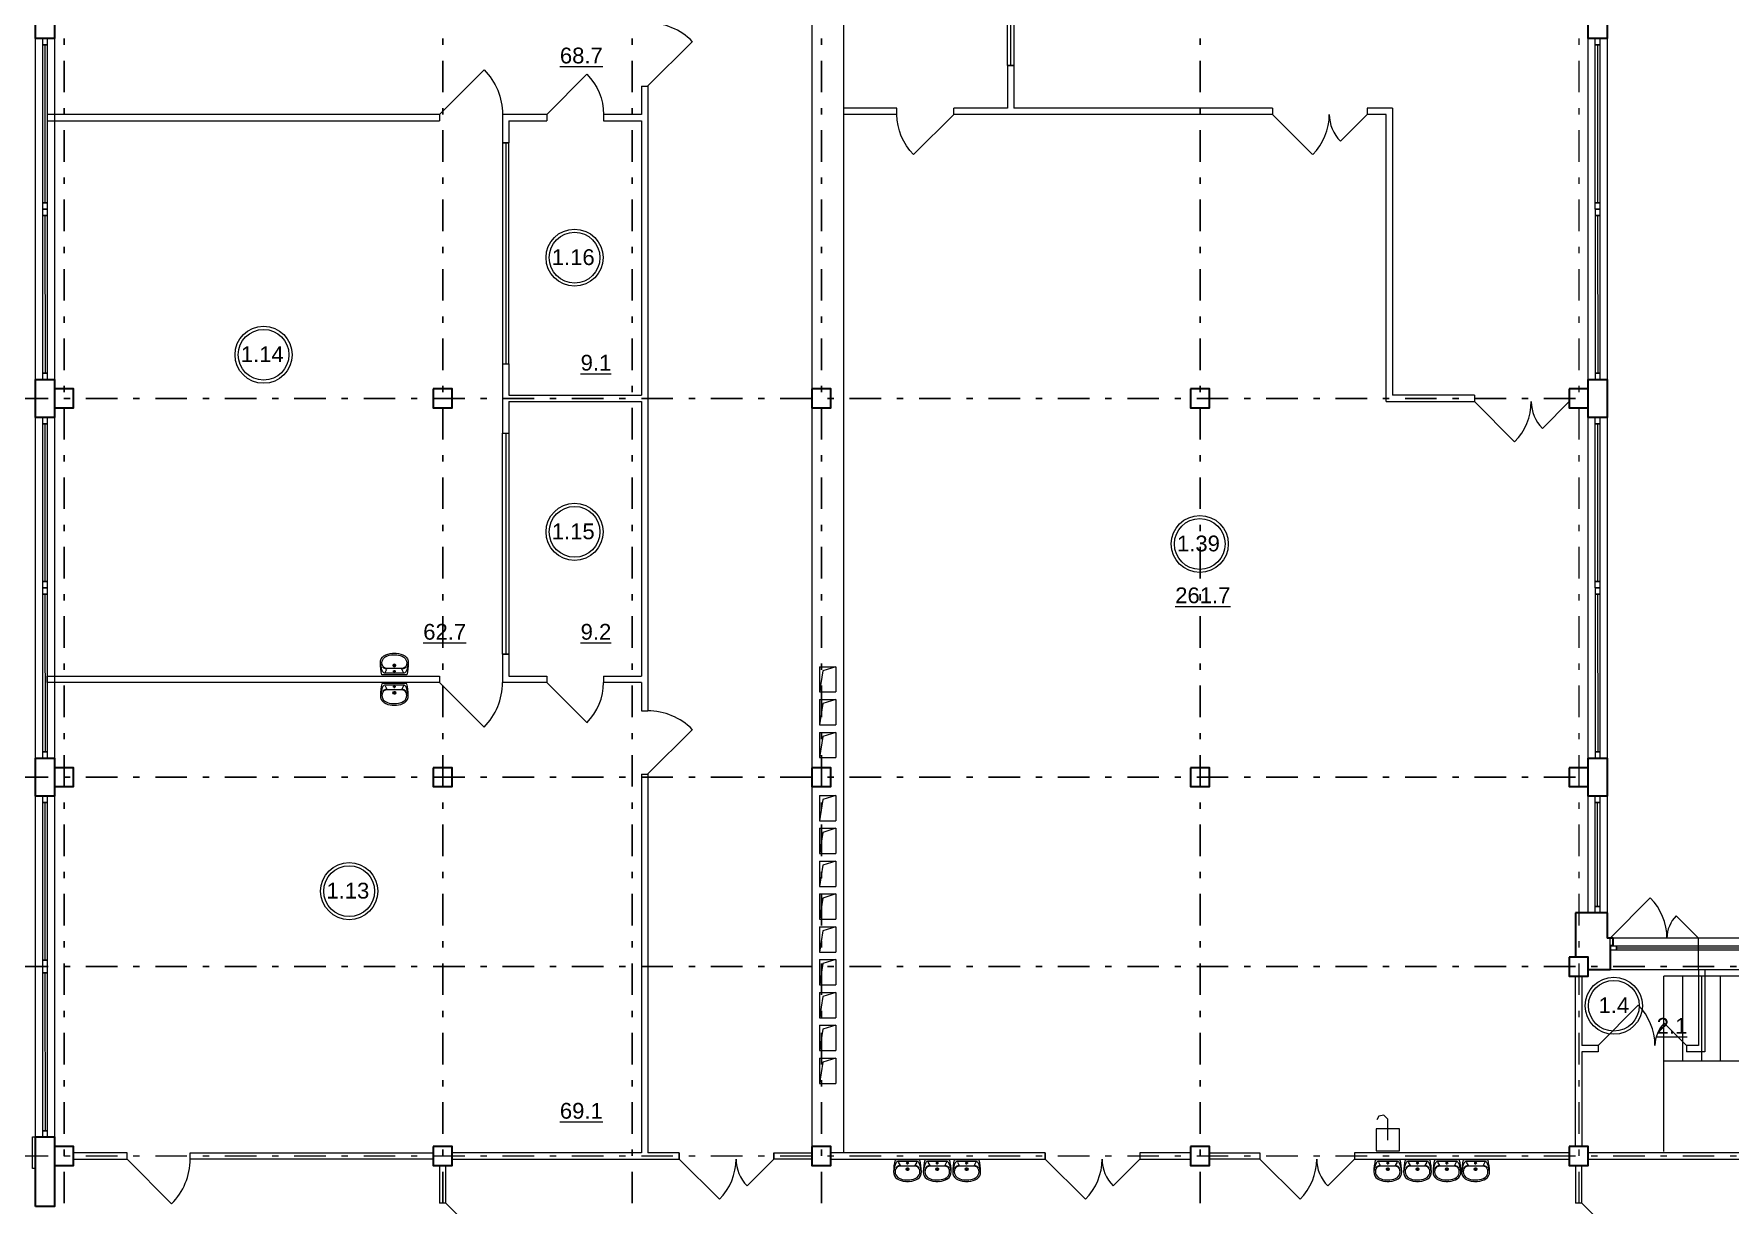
# Model space of a CAD drawing. Header units: metres. Extents: x -306 to 273, y -329 to 512.
# Drawn here: x -4.31 to 22.56, y 311.23 to 329.78 of the extents above; entities that cross this region are included whole.
import ezdxf
from ezdxf.enums import TextEntityAlignment as Align

# ---------------------------------------------------------------- set-up
doc = ezdxf.new("R2010")
doc.units = ezdxf.units.M
doc.header["$MEASUREMENT"] = 0
doc.linetypes.add('( Dashdot )', pattern=[1.001, 0.5, -0.25, 0.001, -0.25])
doc.linetypes.add('DGN Style 3', pattern=[9.681301, 6.915215, -2.766086])
doc.styles.add('Style-Arial', font='arial.ttf')

# ---------------------------------------------------------------- blocks, each defined once
blk = doc.blocks.new('*U1657')
at = {"color": 7, "linetype": 'Continuous', "lineweight": 0}
blk.add_line((1.25, 0.001), (-1.25, -0.001), dxfattribs=at)
at = {"color": 7, "linetype": 'Continuous', "lineweight": 13, "flags": 128}
for points in [[(-1.35, 0.034), (-1.25, 0.034), (-1.25, -0.036), (-1.35, -0.036), (-1.35, 0.034)], [(1.25, 0.036), (1.35, 0.036), (1.35, -0.034), (1.25, -0.034), (1.25, 0.036)]]:
    blk.add_lwpolyline(points, close=True, dxfattribs=at)
at = {"color": 7, "linetype": 'Continuous', "lineweight": 0, "flags": 128}
blk.add_lwpolyline([(-1.25, 0.034), (1.25, 0.036), (1.25, -0.034), (-1.25, -0.036), (-1.25, 0.034)], close=True, dxfattribs=at)
blk = doc.blocks.new('*U1656')
at = {"color": 7, "linetype": 'Continuous', "lineweight": 0}
blk.add_line((1.25, 0), (-1.25, 0), dxfattribs=at)
at = {"color": 7, "linetype": 'Continuous', "lineweight": 13, "flags": 128}
for points in [[(-1.35, 0.035), (-1.25, 0.035), (-1.25, -0.035), (-1.35, -0.035), (-1.35, 0.035)], [(1.25, 0.035), (1.35, 0.035), (1.35, -0.035), (1.25, -0.035), (1.25, 0.035)]]:
    blk.add_lwpolyline(points, close=True, dxfattribs=at)
at = {"color": 7, "linetype": 'Continuous', "lineweight": 0, "flags": 128}
blk.add_lwpolyline([(-1.25, 0.035), (1.25, 0.035), (1.25, -0.035), (-1.25, -0.035), (-1.25, 0.035)], close=True, dxfattribs=at)
blk = doc.blocks.new('*U1779')
at = {"color": 7, "linetype": 'Continuous', "lineweight": 13}
for radius in [0.452, 0.402]:
    blk.add_circle((0, 0), radius, dxfattribs=at)
at = {"color": 7, "linetype": 'Continuous', "lineweight": 13, "style": 'Style-Arial'}
blk.add_text('1.13', height=0.25, dxfattribs=at).set_placement((-0.361, 0.133), align=Align.TOP_LEFT)
blk = doc.blocks.new('*U1780')
at = {"color": 7, "linetype": 'Continuous', "lineweight": 13}
for radius in [0.452, 0.402]:
    blk.add_circle((0, 0), radius, dxfattribs=at)
at = {"color": 7, "linetype": 'Continuous', "lineweight": 13, "style": 'Style-Arial'}
blk.add_text('1.14', height=0.25, dxfattribs=at).set_placement((-0.361, 0.133), align=Align.TOP_LEFT)
blk = doc.blocks.new('*U1781')
at = {"color": 7, "linetype": 'Continuous', "lineweight": 13}
for radius in [0.452, 0.402]:
    blk.add_circle((0, 0), radius, dxfattribs=at)
at = {"color": 7, "linetype": 'Continuous', "lineweight": 13, "style": 'Style-Arial'}
blk.add_text('1.16', height=0.25, dxfattribs=at).set_placement((-0.361, 0.133), align=Align.TOP_LEFT)
blk = doc.blocks.new('*U1782')
at = {"color": 7, "linetype": 'Continuous', "lineweight": 13}
for radius in [0.452, 0.402]:
    blk.add_circle((0, 0), radius, dxfattribs=at)
at = {"color": 7, "linetype": 'Continuous', "lineweight": 13, "style": 'Style-Arial'}
blk.add_text('1.15', height=0.25, dxfattribs=at).set_placement((-0.361, 0.133), align=Align.TOP_LEFT)
blk = doc.blocks.new('*U1660')
at = {"color": 7, "linetype": 'Continuous', "lineweight": 13}
for p, q in [((-0.13, 0.2), (0.13, 0.2)), ((-0.13, 0.2), (-0.13, -0.2)), ((0.13, 0.2), (0.13, -0.2)), ((-0.13, -0.2), (0.13, -0.2))]:
    blk.add_line(p, q, dxfattribs=at)
at = {"color": 7, "linetype": 'Continuous', "lineweight": 13, "flags": 128}
blk.add_lwpolyline([(0.13, 0.2), (-0.076, 0.136), (-0.13, -0.2)], dxfattribs=at)
blk = doc.blocks.new('*U1771')
at = {"color": 7, "linetype": 'Continuous', "lineweight": 13}
for radius in [0.452, 0.402]:
    blk.add_circle((0, 0), radius, dxfattribs=at)
at = {"color": 7, "linetype": 'Continuous', "lineweight": 13, "style": 'Style-Arial'}
blk.add_text('1.39', height=0.25, dxfattribs=at).set_placement((-0.361, 0.133), align=Align.TOP_LEFT)
blk = doc.blocks.new('*U1748')
at = {"color": 7, "linetype": 'Continuous', "lineweight": 13}
for radius in [0.452, 0.402]:
    blk.add_circle((0, 0), radius, dxfattribs=at)
at = {"color": 7, "linetype": 'Continuous', "lineweight": 13, "style": 'Style-Arial'}
blk.add_text('1.4', height=0.25, dxfattribs=at).set_placement((-0.242, 0.133), align=Align.TOP_LEFT)
blk = doc.blocks.new('ум9')
at = {"color": 252, "lineweight": 13}
for p, q in [((0.317, 0), (-0.317, 0)), ((-0.237, -0.059), (-0.19, -0.143)), ((0.228, -0.039), (-0.228, -0.039)), ((0.185, -0.156), (-0.171, -0.156)), ((0.046, -0.234), (-0.046, -0.234)), ((0.035, -0.08), (-0.035, -0.08)), ((0, -0.115), (0, -0.045)), ((0, -0.189), (0, -0.28)), ((0.237, -0.059), (0.19, -0.143))]:
    blk.add_line(p, q, dxfattribs=at)
for centre, radius in [((0, -0.234), 0.0351), ((0, -0.08), 0.0221), ((0, -0.234), 0.0221)]:
    blk.add_circle(centre, radius, dxfattribs=at)
for centre, radius, start, end in [((1.163, -0.334), 1.518, 167.3206, 178.6525), ((-0.135, -0.304), 0.22, 178.312, 234.1043), ((-0.355, -0.298), 0.00065, 358.312, 358.6525), ((0.089, -0.267), 0.429, 154.5977, 180.3349), ((-0.317, -0.001), 0.00065, 90, 167.3206), ((-0.135, -0.303), 0.18, 141.0504, 245.2718), ((-0.228, -0.117), 0.078, 90, 154.5977), ((-0.135, -0.303), 0.193, 141.0504, 147.7493), ((-0.181, -0.302), 0.159, 98.7111, 129.9424), ((-0.181, -0.302), 0.146, 86.1548, 129.9424), ((0.181, -0.302), 0.146, 50.0576, 93.8452), ((0.181, -0.302), 0.159, 50.0576, 81.2889), ((0.135, -0.303), 0.18, 294.7282, 38.9496), ((0.228, -0.117), 0.078, 25.4023, 90), ((0.135, -0.304), 0.22, 305.8957, 1.688), ((0.135, -0.303), 0.193, 32.2507, 38.9496), ((-0.089, -0.267), 0.429, 359.6651, 25.4023), ((0.317, -0.001), 0.00065, 12.6794, 90), ((-1.163, -0.334), 1.518, 1.3475, 12.6794), ((0.355, -0.298), 0.00065, 181.3475, 181.688), ((-0.035, -0.093), 0.452, 239.6448, 267.5368), ((-0.035, -0.093), 0.413, 244.8898, 267.5368), ((0, 0.104), 0.65, 265.1692, 274.8308), ((0, 0.104), 0.611, 265.1692, 274.8308), ((0.035, -0.093), 0.413, 272.4632, 300.3552), ((0.035, -0.093), 0.452, 272.4632, 300.3552)]:
    blk.add_arc(centre, radius, start, end, dxfattribs=at)
blk = doc.blocks.new('*U2074')
at = {"color": 252, "lineweight": 13, "flags": 128}
blk.add_lwpolyline([(-0.002, -0.114), (-0.002, 0.218), (-0.064, 0.283), (-0.14, 0.267), (-0.174, 0.208)], dxfattribs=at)
blk.add_lwpolyline([(-0.185, -0.283), (0.185, -0.283), (0.185, 0.062), (-0.185, 0.062), (-0.185, -0.283)], close=True, dxfattribs=at)
blk = doc.blocks.new('*U1894')
at = {"color": 7, "lineweight": 13}
for p, q in [((-0.7, -0.318), (-0.064, 0.318)), ((0.7, -0.318), (0.346, 0.035))]:
    blk.add_line(p, q, dxfattribs=at)
at = {"color": 7, "lineweight": 0}
for centre, radius, start, end in [((-0.7, -0.318), 0.9, 0, 45), ((0.7, -0.318), 0.5, 135, 180)]:
    blk.add_arc(centre, radius, start, end, dxfattribs=at)
blk = doc.blocks.new('*U1890')
at = {"color": 7, "linetype": 'Continuous', "lineweight": 13}
for p, q in [((0.318, 0.75), (-0.318, 0.114)), ((0.318, -0.75), (-0.106, -0.326))]:
    blk.add_line(p, q, dxfattribs=at)
at = {"color": 7, "linetype": 'Continuous', "lineweight": 0}
for centre, radius, start, end in [((0.318, 0.75), 0.9, 225, 270), ((0.318, -0.75), 0.6, 90, 135)]:
    blk.add_arc(centre, radius, start, end, dxfattribs=at)
blk = doc.blocks.new('*U1888')
at = {"color": 7, "lineweight": 13}
blk.add_line((-0.5, 0.354), (0.207, -0.354), dxfattribs=at)
at = {"color": 7, "lineweight": 0}
blk.add_arc((-0.5, 0.354), 1, 315, 360, dxfattribs=at)
blk = doc.blocks.new('*U2060')
at = {"color": 7, "lineweight": 13}
blk.add_line((-0.318, -0.45), (0.318, 0.186), dxfattribs=at)
at = {"color": 7, "lineweight": 0}
blk.add_arc((-0.318, -0.45), 0.9, 45, 90, dxfattribs=at)

msp = doc.modelspace()

# ---------------------------------------------------------------- linework, layer by layer
at = {"color": 1, "linetype": '( Dashdot )'}
for p, q in [((-3.83381548, 346.95949373), (-3.83381548, 298.43607877)), ((2.16618452, 346.95949373), (2.16618452, 298.43607877)), ((5.16618452, 346.95949373), (5.16618452, 298.43607877)), ((8.16618452, 346.95949373), (8.16618452, 298.43607877)), ((14.16618452, 346.95949373), (14.16618452, 298.43607877)), ((-6.78540339, 324.00949373), (20.16618452, 324.00949373)), ((-6.78540339, 318.00949373), (20.16618452, 318.00949373)), ((-6.78540339, 315.00949373), (65.11459661, 315.00949373))]:
    msp.add_line(p, q, dxfattribs=at)
at = {"color": 1, "linetype": '( Dashdot )', "lineweight": 0}
for p, q in [((20.16618452, 346.95949373), (20.16618452, 298.43607877)), ((-6.78540339, 312.00949373), (65.11459661, 312.00949373))]:
    msp.add_line(p, q, dxfattribs=at)
at = {"color": 7, "linetype": 'Continuous', "lineweight": 13}
for p, q in [((8.01459661, 335.85949373), (8.01459661, 326.75949373)), ((8.51459661, 335.85949373), (8.51459661, 326.75949373)), ((11.11459661, 329.28449373), (11.11459661, 328.60949373)), ((11.21459661, 329.28449373), (11.21459661, 328.60949373)), ((5.31459661, 328.95949373), (5.41459661, 328.95949373)), ((5.31459661, 328.95949373), (5.31459661, 328.50949373)), ((5.41459661, 328.95949373), (5.41459661, 319.05949373)), ((2.11459661, 328.50949373), (2.11459661, 328.40949373)), ((3.11459661, 328.50949373), (3.11459661, 328.40949373)), ((3.81459661, 328.50949373), (3.81459661, 328.40949373)), ((4.71459661, 328.50949373), (4.71459661, 328.40949373)), ((9.36459661, 328.60949373), (8.51459661, 328.60949373)), ((9.36459661, 328.50949373), (8.51459661, 328.50949373)), ((9.36459661, 328.50949373), (9.36459661, 328.60949373)), ((10.26459661, 328.50949373), (9.6282005, 327.87309763)), ((11.11459661, 328.60949373), (10.26459661, 328.60949373)), ((10.26459661, 328.50949373), (10.26459661, 328.60949373)), ((15.31459661, 328.50949373), (10.26459661, 328.50949373)), ((15.31459661, 328.60949373), (11.21459661, 328.60949373)), ((15.31459661, 328.60949373), (15.31459661, 328.50949373)), ((17.21459661, 328.60949373), (16.81459661, 328.60949373)), ((16.81459661, 328.60949373), (16.81459661, 328.50949373)), ((17.11459661, 328.50949373), (16.81459661, 328.50949373)), ((3.11459661, 328.40949373), (3.11459661, 328.05949373)), ((3.21459661, 328.40949373), (3.21459661, 328.05949373)), ((5.31459661, 328.40949373), (5.31459661, 324.05949373)), ((3.11459661, 328.05949373), (3.21459661, 328.05949373)), ((8.01459661, 326.75949373), (8.01459661, 311.85949373)), ((8.51459661, 326.75949373), (8.51459661, 312.05949373)), ((3.11459661, 324.55949373), (3.11459661, 323.45949373)), ((3.21459661, 324.55949373), (3.21459661, 324.05949373)), ((3.21459661, 324.05949373), (5.31459661, 324.05949373)), ((3.21459661, 323.95949373), (5.31459661, 323.95949373)), ((3.21459661, 323.95949373), (3.21459661, 323.45949373)), ((5.31459661, 323.95949373), (5.31459661, 319.60949373)), ((18.51459661, 324.05949373), (18.51459661, 323.95949373)), ((3.11459661, 319.95949373), (3.21459661, 319.95949373)), ((3.11459661, 319.95949373), (3.11459661, 319.50949373)), ((3.21459661, 319.95949373), (3.21459661, 319.60949373)), ((2.11459661, 319.60949373), (2.11459661, 319.50949373)), ((3.81459661, 319.60949373), (3.81459661, 319.50949373)), ((4.71459661, 319.60949373), (4.71459661, 319.50949373)), ((5.31459661, 319.50949373), (5.31459661, 319.05949373)), ((5.31459661, 319.05949373), (5.41459661, 319.05949373)), ((5.31459661, 318.05949373), (5.41459661, 318.05949373)), ((5.31459661, 318.05949373), (5.31459661, 312.05949373)), ((5.41459661, 318.05949373), (5.41459661, 312.05949373)), ((22.06459661, 314.95949373), (22.06459661, 313.75949373)), ((22.16459661, 314.95949373), (22.16459661, 313.65949373)), ((20.47459661, 313.75949373), (20.21459661, 313.75949373)), ((20.47459661, 313.65949373), (20.21459661, 313.65949373)), ((22.06459661, 313.75949373), (21.87459661, 313.75949373)), ((22.16459661, 313.65949373), (21.87459661, 313.65949373)), ((5.91459661, 312.05949373), (5.91459661, 311.95949373)), ((7.41459661, 312.05949373), (7.41459661, 311.95949373)), ((11.71459661, 312.05949373), (11.71459661, 311.95949373)), ((13.21459661, 312.05949373), (13.21459661, 311.95949373)), ((15.11459661, 312.05949373), (15.11459661, 311.95949373)), ((16.61459661, 312.05949373), (16.61459661, 311.95949373)), ((2.21459661, 311.25949373), (2.11459661, 311.25949373)), ((20.21459661, 311.25949373), (20.11459661, 311.25949373))]:
    msp.add_line(p, q, dxfattribs=at)
at = {"color": 7, "lineweight": 0}
for p, q in [((11.16459661, 333.48449373), (11.16459661, 329.28449373)), ((3.16459661, 328.05949373), (3.16459661, 324.55949373)), ((3.16459661, 323.45949373), (3.16459661, 319.95949373))]:
    msp.add_line(p, q, dxfattribs=at)
at = {"color": 7, "lineweight": 13}
for p, q in [((11.11459661, 329.28449373), (11.21459661, 329.28449373)), ((3.11459661, 324.55949373), (3.21459661, 324.55949373)), ((3.11459661, 323.45949373), (3.21459661, 323.45949373))]:
    msp.add_line(p, q, dxfattribs=at)
at = {"color": 7, "linetype": 'Continuous', "lineweight": 0}
for p, q in [((20.46459661, 315.95949373), (20.46459661, 317.60949373)), ((25.91459661, 315.45949373), (20.71459661, 315.45949373)), ((20.76459661, 315.30449373), (23.26459661, 315.30449373)), ((25.96459661, 314.95949373), (20.66459661, 314.95949373))]:
    msp.add_line(p, q, dxfattribs=at)
at = {"color": 7, "linetype": 'Continuous', "lineweight": 30}
for p, q in [((20.61459661, 315.85949373), (20.11459661, 315.85949373)), ((20.11459661, 315.85949373), (20.11459661, 315.15949373)), ((20.61459661, 315.85949373), (20.61459661, 315.45949373)), ((20.71459661, 315.45949373), (20.61459661, 315.45949373)), ((20.66459661, 315.33949373), (20.66459661, 314.95949373)), ((20.71459661, 315.33949373), (20.66459661, 315.33949373)), ((20.71459661, 315.33949373), (20.71459661, 315.45949373)), ((20.66459661, 314.95949373), (20.31459661, 314.95949373))]:
    msp.add_line(p, q, dxfattribs=at)
at = {"color": 7, "linetype": 'DGN Style 3', "lineweight": 0}
for p, q in [((20.66459661, 314.95949373), (20.66459661, 315.45949373)), ((22.06459661, 314.95949373), (22.06459661, 315.45949373)), ((21.51459661, 312.07949373), (21.51459661, 314.85949373)), ((22.71459661, 314.85949373), (21.51459661, 314.85949373)), ((21.81459661, 313.50949373), (21.81459661, 314.85949373)), ((22.11459661, 313.50949373), (22.11459661, 314.85949373)), ((22.41459661, 313.50949373), (22.41459661, 314.85949373)), ((23.31459661, 313.50949373), (21.51459661, 313.50949373))]:
    msp.add_line(p, q, dxfattribs=at)
at = {"color": 7, "lineweight": 0, "flags": 128}
for points in [[(11.11459661, 333.48449373), (11.21459661, 333.48449373), (11.21459661, 329.28449373), (11.11459661, 329.28449373), (11.11459661, 333.48449373)], [(3.11459661, 324.55949373), (3.21459661, 324.55949373), (3.21459661, 328.05949373), (3.11459661, 328.05949373), (3.11459661, 324.55949373)], [(3.11459661, 319.95949373), (3.11459661, 323.45949373), (3.21459661, 323.45949373), (3.21459661, 319.95949373), (3.11459661, 319.95949373)]]:
    msp.add_lwpolyline(points, close=True, dxfattribs=at)
at = {"color": 7, "linetype": 'Continuous', "lineweight": 30, "flags": 128}
for points in [[(-4.28540339, 329.70949373), (-4.28540339, 330.30949373), (-3.98540339, 330.30949373), (-3.98540339, 329.70949373), (-4.28540339, 329.70949373)], [(20.31459661, 329.70949373), (20.31459661, 330.30949373), (20.61459661, 330.30949373), (20.61459661, 329.70949373), (20.31459661, 329.70949373)], [(-4.28540339, 323.70949373), (-4.28540339, 324.30949373), (-3.98540339, 324.30949373), (-3.98540339, 323.70949373), (-4.28540339, 323.70949373)], [(-3.98540339, 324.15949373), (-3.98540339, 323.85949373), (-3.68540339, 323.85949373), (-3.68540339, 324.15949373), (-3.98540339, 324.15949373)], [(2.01459661, 324.15949373), (2.01459661, 323.85949373), (2.31459661, 323.85949373), (2.31459661, 324.15949373), (2.01459661, 324.15949373)], [(8.01459661, 324.15949373), (8.01459661, 323.85949373), (8.31459661, 323.85949373), (8.31459661, 324.15949373), (8.01459661, 324.15949373)], [(14.01459661, 324.15949373), (14.01459661, 323.85949373), (14.31459661, 323.85949373), (14.31459661, 324.15949373), (14.01459661, 324.15949373)], [(20.01459661, 324.15949373), (20.01459661, 323.85949373), (20.31459661, 323.85949373), (20.31459661, 324.15949373), (20.01459661, 324.15949373)], [(20.31459661, 323.70949373), (20.31459661, 324.30949373), (20.61459661, 324.30949373), (20.61459661, 323.70949373), (20.31459661, 323.70949373)], [(-4.28540339, 317.70949373), (-4.28540339, 318.30949373), (-3.98540339, 318.30949373), (-3.98540339, 317.70949373), (-4.28540339, 317.70949373)], [(20.31459661, 317.70949373), (20.31459661, 318.30949373), (20.61459661, 318.30949373), (20.61459661, 317.70949373), (20.31459661, 317.70949373)], [(-3.98540339, 318.15949373), (-3.98540339, 317.85949373), (-3.68540339, 317.85949373), (-3.68540339, 318.15949373), (-3.98540339, 318.15949373)], [(2.01459661, 318.15949373), (2.01459661, 317.85949373), (2.31459661, 317.85949373), (2.31459661, 318.15949373), (2.01459661, 318.15949373)], [(8.01459661, 318.15949373), (8.01459661, 317.85949373), (8.31459661, 317.85949373), (8.31459661, 318.15949373), (8.01459661, 318.15949373)], [(14.01459661, 318.15949373), (14.01459661, 317.85949373), (14.31459661, 317.85949373), (14.31459661, 318.15949373), (14.01459661, 318.15949373)], [(20.01459661, 318.15949373), (20.01459661, 317.85949373), (20.31459661, 317.85949373), (20.31459661, 318.15949373), (20.01459661, 318.15949373)], [(20.01459661, 315.15949373), (20.01459661, 314.85949373), (20.31459661, 314.85949373), (20.31459661, 315.15949373), (20.01459661, 315.15949373)], [(-4.28540339, 311.20949373), (-4.28540339, 312.30949373), (-3.98540339, 312.30949373), (-3.98540339, 311.20949373), (-4.28540339, 311.20949373)], [(-3.98540339, 312.15949373), (-3.98540339, 311.85949373), (-3.68540339, 311.85949373), (-3.68540339, 312.15949373), (-3.98540339, 312.15949373)], [(2.01459661, 312.15949373), (2.01459661, 311.85949373), (2.31459661, 311.85949373), (2.31459661, 312.15949373), (2.01459661, 312.15949373)], [(8.01459661, 312.15949373), (8.01459661, 311.85949373), (8.31459661, 311.85949373), (8.31459661, 312.15949373), (8.01459661, 312.15949373)], [(14.01459661, 312.15949373), (14.01459661, 311.85949373), (14.31459661, 311.85949373), (14.31459661, 312.15949373), (14.01459661, 312.15949373)], [(20.01459661, 312.15949373), (20.01459661, 311.85949373), (20.31459661, 311.85949373), (20.31459661, 312.15949373), (20.01459661, 312.15949373)]]:
    msp.add_lwpolyline(points, close=True, dxfattribs=at)
at = {"color": 7, "linetype": 'Continuous', "lineweight": 0, "flags": 128}
for points in [[(-4.28540339, 324.30949373), (-4.28540339, 329.70949373), (-3.98540339, 329.70949373), (-3.98540339, 324.30949373), (-4.28540339, 324.30949373)], [(20.31459661, 324.30949373), (20.31459661, 329.70949373), (20.61459661, 329.70949373), (20.61459661, 324.30949373), (20.31459661, 324.30949373)], [(-4.28540339, 318.30949373), (-4.28540339, 323.70949373), (-3.98540339, 323.70949373), (-3.98540339, 318.30949373), (-4.28540339, 318.30949373)], [(20.31459661, 318.30949373), (20.31459661, 323.70949373), (20.61459661, 323.70949373), (20.61459661, 318.30949373), (20.31459661, 318.30949373)], [(-4.28540339, 312.30949373), (-4.28540339, 317.70949373), (-3.98540339, 317.70949373), (-3.98540339, 312.30949373), (-4.28540339, 312.30949373)], [(20.61459661, 317.70949373), (20.61459661, 315.85949373), (20.31459661, 315.85949373), (20.31459661, 317.70949373), (20.61459661, 317.70949373)], [(20.42959661, 317.60949373), (20.49959661, 317.60949373), (20.49959661, 315.95949373), (20.42959661, 315.95949373), (20.42959661, 317.60949373)], [(25.96459661, 315.33949373), (25.96459661, 315.26949373), (20.76459661, 315.26949373), (20.76459661, 315.33949373), (25.96459661, 315.33949373)]]:
    msp.add_lwpolyline(points, close=True, dxfattribs=at)
at = {"color": 7, "linetype": 'Continuous', "lineweight": 13, "flags": 128}
for points in [[(2.11459661, 328.50949373), (-4.09930618, 328.50949373), (-4.09930618, 328.40949373), (2.11459661, 328.40949373)], [(3.81459661, 328.50949373), (3.11459661, 328.50949373)], [(5.31459661, 328.50949373), (4.71459661, 328.50949373)], [(17.11459661, 323.95949373), (17.11459661, 328.50949373)], [(17.21459661, 328.60949373), (17.21459661, 324.05949373)], [(3.21459661, 328.40949373), (3.81459661, 328.40949373)], [(4.71459661, 328.40949373), (5.31459661, 328.40949373)], [(17.11459661, 323.95949373), (18.51459661, 323.95949373)], [(18.51459661, 324.05949373), (17.21459661, 324.05949373)], [(2.11459661, 319.50949373), (-4.09930618, 319.50949373), (-4.09930618, 319.60949373), (2.11459661, 319.60949373)], [(3.21459661, 319.60949373), (3.81459661, 319.60949373)], [(4.71459661, 319.60949373), (5.31459661, 319.60949373)], [(3.81459661, 319.50949373), (3.11459661, 319.50949373)], [(5.31459661, 319.50949373), (4.71459661, 319.50949373)], [(20.21459661, 313.65949373), (20.21459661, 312.15949373), (20.11459661, 312.15949373), (20.11459661, 314.85949373), (20.21459661, 314.85949373), (20.21459661, 313.75949373)], [(20.47459661, 313.75949373), (20.47459661, 313.65949373)], [(21.87459661, 313.75949373), (21.87459661, 313.65949373)], [(5.31459661, 312.05949373), (2.31459661, 312.05949373), (2.31459661, 311.95949373), (5.91459661, 311.95949373), (5.91459661, 312.05949373), (5.41459661, 312.05949373)], [(24.61459661, 312.05949373), (20.31459661, 312.05949373), (20.31459661, 311.95949373), (24.61459661, 311.95949373)], [(2.21459661, 311.25949373), (2.21459661, 311.85949373), (2.11459661, 311.85949373), (2.11459661, 311.25949373)], [(20.21459661, 311.25949373), (20.21459661, 311.85949373), (20.11459661, 311.85949373), (20.11459661, 311.25949373)]]:
    msp.add_lwpolyline(points, dxfattribs=at)
for points in [[(20.49959661, 317.70949373), (20.49959661, 317.60949373), (20.42959661, 317.60949373), (20.42959661, 317.70949373), (20.49959661, 317.70949373)], [(20.49959661, 315.95949373), (20.49959661, 315.85949373), (20.42959661, 315.85949373), (20.42959661, 315.95949373), (20.49959661, 315.95949373)], [(20.76459661, 315.26949373), (20.66459661, 315.26949373), (20.66459661, 315.33949373), (20.76459661, 315.33949373), (20.76459661, 315.26949373)], [(-4.33540339, 312.30949373), (-4.28540339, 312.30949373), (-4.28540339, 311.80949373), (-4.33540339, 311.80949373), (-4.33540339, 312.30949373)], [(-3.68540339, 311.95949373), (-2.83540339, 311.95949373), (-2.83540339, 312.05949373), (-3.68540339, 312.05949373), (-3.68540339, 311.95949373)], [(2.01459661, 311.95949373), (-1.83540339, 311.95949373), (-1.83540339, 312.05949373), (2.01459661, 312.05949373), (2.01459661, 311.95949373)], [(8.01459661, 311.95949373), (7.41459661, 311.95949373), (7.41459661, 312.05949373), (8.01459661, 312.05949373), (8.01459661, 311.95949373)], [(8.31459661, 311.95949373), (11.71459661, 311.95949373), (11.71459661, 312.05949373), (8.31459661, 312.05949373), (8.31459661, 311.95949373)], [(13.21459661, 312.05949373), (13.21459661, 311.95949373), (14.01459661, 311.95949373), (14.01459661, 312.05949373), (13.21459661, 312.05949373)], [(15.11459661, 312.05949373), (15.11459661, 311.95949373), (14.31459661, 311.95949373), (14.31459661, 312.05949373), (15.11459661, 312.05949373)], [(16.61459661, 311.95949373), (20.01459661, 311.95949373), (20.01459661, 312.05949373), (16.61459661, 312.05949373), (16.61459661, 311.95949373)]]:
    msp.add_lwpolyline(points, close=True, dxfattribs=at)
at = {"color": 7, "linetype": 'Continuous', "lineweight": 0, "extrusion": (0, 0, -1)}
msp.add_arc((-10.26459661, 328.50949373), 0.9, 315, 0, dxfattribs=at)

# ---------------------------------------------------------------- block references
at = {"color": 7, "lineweight": 13}
for name, p, rotation in [('*U1888', (5.76812401, 329.45944712), 90), ('*U2060', (4.26461921, 319.19134033), 270), ('*U1888', (5.76812401, 318.55944712), 90)]:
    msp.add_blockref(name, p, dxfattribs=dict(at, rotation=rotation))
at = {"color": 7, "linetype": 'Continuous', "lineweight": 13}
for name, p, rotation in [('*U1656', (-4.13544435, 328.35944712), 90), ('*U1656', (20.46455565, 328.35944712), 90), ('*U1890', (16.06457401, 328.19129712), 90), ('*U1657', (-4.13434435, 325.65944712), 90), ('*U1657', (20.46565565, 325.65944712), 90), ('*U1890', (19.26457401, 323.64129712), 90), ('*U1656', (-4.13544435, 322.35944712), 90), ('*U1656', (20.46455565, 322.35944712), 90), ('*U1657', (-4.13434435, 319.65944712), 90), ('*U1657', (20.46565565, 319.65944712), 90), ('*U1656', (-4.13544435, 316.35944712), 90), ('*U1657', (-4.13434435, 313.65944712), 90), ('*U1890', (6.66457401, 311.64129712), 90), ('*U1890', (12.46457401, 311.64129712), 90), ('*U1890', (15.86457401, 311.64129712), 90), ('*U1890', (2.53279321, 310.50947113), 180)]:
    msp.add_blockref(name, p, dxfattribs=dict(at, rotation=rotation))
at = {"color": 7, "lineweight": 13, "extrusion": (0, 0, -1)}
for name, p, rotation in [('*U1888', (-2.61455, 328.86302113), 180), ('*U2060', (-4.26461921, 328.82764712), 90)]:
    msp.add_blockref(name, p, dxfattribs=dict(at, rotation=rotation))
at = {"color": 7, "linetype": 'Continuous', "lineweight": 13}
for name, p in [('*U1781', (4.25597492, 326.24015278)), ('*U1780', (-0.67149051, 324.70168407)), ('*U1782', (4.25597492, 321.89624111)), ('*U1771', (14.16225416, 321.7040987)), ('*U1660', (8.26455, 319.55953469)), ('*U1660', (8.26455, 319.03953469)), ('*U1660', (8.26455, 318.51953469)), ('*U1660', (8.26455, 317.51953469)), ('*U1660', (8.26455, 316.99953469)), ('*U1779', (0.68473656, 316.20406165)), ('*U1660', (8.26455, 316.47953469)), ('*U1660', (8.26455, 315.95953469)), ('*U1660', (8.26455, 315.43953469)), ('*U1660', (8.26455, 314.91953469)), ('*U1748', (20.72257998, 314.38871504)), ('*U1660', (8.26455, 314.39953469)), ('*U1660', (8.26455, 313.87953469)), ('*U1660', (8.26455, 313.35953469))]:
    msp.add_blockref(name, p, dxfattribs=at)
at = {"color": 252, "lineweight": 13, "extrusion": (0, 0, -1), "xscale": 0.622159090909089, "yscale": 0.622159090909089, "zscale": 0.622159090909089, "rotation": 180}
msp.add_blockref('ум9', (-1.4004982, 319.63315831), dxfattribs=at)
at = {"color": 252, "lineweight": 13, "xscale": 0.622159090909089, "yscale": 0.622159090909089, "zscale": 0.622159090909089}
for p in [(1.4004982, 319.49133107), (9.53102256, 311.94561522), (10.00226113, 311.94561522), (10.46847997, 311.94561522), (17.14100996, 311.94561522), (17.61224853, 311.94561522), (18.07846737, 311.94561522), (18.5324173, 311.94561522)]:
    msp.add_blockref('ум9', p, dxfattribs=at)
at = {"color": 7, "lineweight": 13}
for name, p in [('*U1888', (2.61455, 319.15596633)), ('*U1894', (21.36455, 315.77771633)), ('*U1894', (21.17455, 314.07771633)), ('*U1888', (-2.33545, 311.60596633))]:
    msp.add_blockref(name, p, dxfattribs=at)
at = {"color": 252, "lineweight": 13}
msp.add_blockref('*U2074', (17.14165, 312.37448469), dxfattribs=at)
at = {"color": 7, "linetype": 'Continuous', "lineweight": 13, "extrusion": (0, 0, -1)}
msp.add_blockref('*U1890', (-20.53279321, 310.50951633), dxfattribs=at)

# ---------------------------------------------------------------- texts
at = {"color": 7, "linetype": 'Continuous', "lineweight": 13, "style": 'Style-Arial'}
for s, p in [('%%u68.7%%U', (4.02340249, 329.56756416)), ('%%u9.1%%U', (4.35204991, 324.70128586)), ('%%u261.7%%U', (13.77296685, 321.01592908)), ('%%u62.7%%U', (1.85849224, 320.43789114)), ('%%u9.2%%U', (4.35204991, 320.43789114)), ('%%u2.1%%U', (21.40167828, 314.19508412)), ('%%u69.1%%U', (4.02340249, 312.84951738))]:
    msp.add_text(s, height=0.25, dxfattribs=at).set_placement(p, align=Align.TOP_LEFT)

doc.saveas('drawing.dxf')
